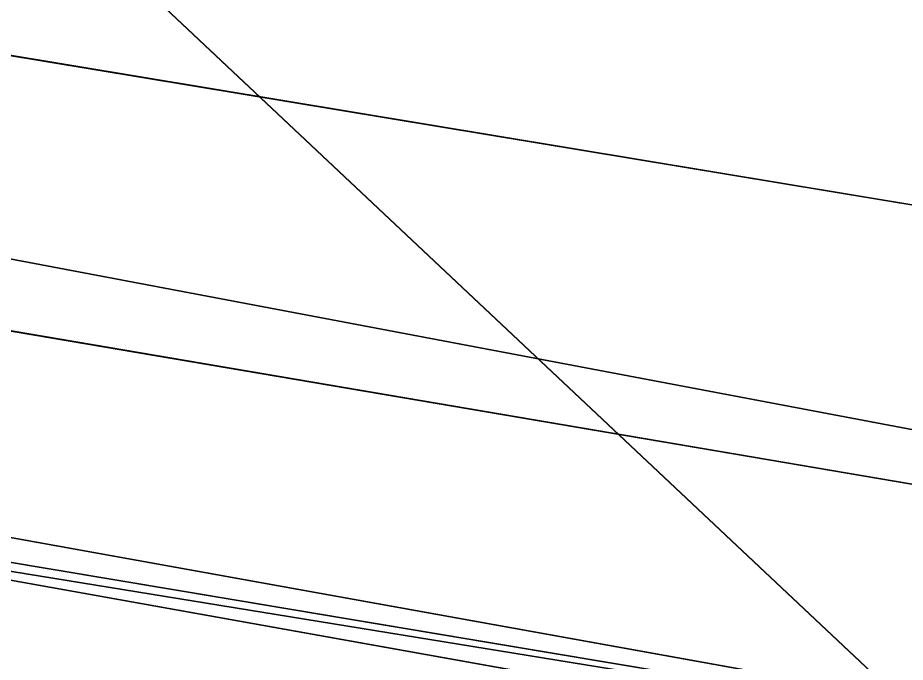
# Model space of a CAD drawing. Header units: metres. Extents: x 503497 to 504361, y 6966567 to 6966857.
# Drawn here: x 504139.9117 to 504140.1115, y 6966730.982 to 6966731.1273 of the extents above; entities that cross this region are included whole.
import ezdxf

# ---------------------------------------------------------------- set-up
doc = ezdxf.new("R2010")
doc.units = ezdxf.units.M

msp = doc.modelspace()

# ---------------------------------------------------------------- linework, layer by layer
at = {"layer": 'SHADOW_APPROVED_20260114T072400'}
for points in [[(504146.7781, 6966729.7721), (504138.446, 6966731.0718), (504059.7062, 6966745.9855), (504068.0383, 6966744.6858), (504146.7781, 6966729.7721)], [(504146.9294, 6966730.7425), (504146.7781, 6966729.7721), (504068.0383, 6966744.6858), (504068.1896, 6966745.6562), (504146.9294, 6966730.7425)]]:
    msp.add_lwpolyline(points, close=True, dxfattribs=at)
at = {"layer": 'SHADOW_APPROVED_20260122T071500'}
for points in [[(504146.7781, 6966729.7721), (504138.446, 6966731.0718), (504048.161, 6966747.2205), (504056.4931, 6966745.9208), (504146.7781, 6966729.7721)], [(504146.9294, 6966730.7425), (504146.7781, 6966729.7721), (504056.4931, 6966745.9208), (504056.6444, 6966746.8912), (504146.9294, 6966730.7425)]]:
    msp.add_lwpolyline(points, close=True, dxfattribs=at)
at = {"layer": 'SHADOW_APPROVED_20260126T071100'}
for points in [[(504158.5991, 6966727.8767), (504158.3042, 6966725.9861), (504061.613, 6966742.4384), (504061.9079, 6966744.329), (504158.5991, 6966727.8767)], [(504173.0714, 6966725.6192), (504158.5991, 6966727.8767), (504061.9079, 6966744.329), (504076.3802, 6966742.0715), (504173.0714, 6966725.6192)]]:
    msp.add_lwpolyline(points, close=True, dxfattribs=at)
at = {"layer": 'SHADOW_APPROVED_20260621T150000'}
for points in [[(504129.6052, 6966740.8657), (504131.954, 6966755.9236), (504212.0845, 6966680.4703), (504209.7357, 6966665.4124), (504129.6052, 6966740.8657)], [(504127.901, 6966729.9403), (504129.6052, 6966740.8657), (504209.7357, 6966665.4124), (504208.0315, 6966654.487), (504127.901, 6966729.9403)], [(504129.6052, 6966740.8657), (504129.6052, 6966740.8657), (504209.7357, 6966665.4124), (504209.7357, 6966665.4124), (504129.6052, 6966740.8657)]]:
    msp.add_lwpolyline(points, close=True, dxfattribs=at)
at = {"layer": 'SHADOW_APPROVED_20261112T063500'}
for points in [[(504174.8017, 6966736.7119), (504173.0714, 6966725.6192), (504065.6058, 6966743.0648), (504067.3361, 6966754.1575), (504174.8017, 6966736.7119)], [(504173.0714, 6966725.6192), (504158.5991, 6966727.8767), (504051.1335, 6966745.3223), (504065.6058, 6966743.0648), (504173.0714, 6966725.6192)]]:
    msp.add_lwpolyline(points, close=True, dxfattribs=at)
at = {"layer": 'SHADOW_APPROVED_20261113T063500'}
for points in [[(504158.5991, 6966727.8767), (504158.3042, 6966725.9861), (504051.3506, 6966743.886), (504051.6455, 6966745.7766), (504158.5991, 6966727.8767)], [(504173.0714, 6966725.6192), (504158.5991, 6966727.8767), (504051.6455, 6966745.7766), (504066.1178, 6966743.5191), (504173.0714, 6966725.6192)]]:
    msp.add_lwpolyline(points, close=True, dxfattribs=at)
at = {"layer": 'SHADOW_APPROVED_20261122T065200'}
for points in [[(504146.7781, 6966729.7721), (504138.446, 6966731.0718), (504050.788, 6966746.8735), (504059.1201, 6966745.5738), (504146.7781, 6966729.7721)], [(504146.9294, 6966730.7425), (504146.7781, 6966729.7721), (504059.1201, 6966745.5738), (504059.2714, 6966746.5442), (504146.9294, 6966730.7425)]]:
    msp.add_lwpolyline(points, close=True, dxfattribs=at)
at = {"layer": 'SHADOW_APPROVED_20261123T070300'}
for points in [[(504174.8017, 6966736.7119), (504173.0714, 6966725.6192), (504093.9067, 6966738.7481), (504095.637, 6966749.8408), (504174.8017, 6966736.7119)], [(504173.0714, 6966725.6192), (504158.5991, 6966727.8767), (504079.4344, 6966741.0056), (504093.9067, 6966738.7481), (504173.0714, 6966725.6192)]]:
    msp.add_lwpolyline(points, close=True, dxfattribs=at)
at = {"layer": 'SHADOW_COMPARATOR_RL48_20260114T072400'}
for points in [[(504146.7781, 6966729.7721), (504138.446, 6966731.0718), (504093.5454, 6966739.5762), (504101.8775, 6966738.2765), (504146.7781, 6966729.7721)], [(504146.9294, 6966730.7425), (504146.7781, 6966729.7721), (504101.8775, 6966738.2765), (504102.0288, 6966739.2469), (504146.9294, 6966730.7425)]]:
    msp.add_lwpolyline(points, close=True, dxfattribs=at)
at = {"layer": 'SHADOW_COMPARATOR_RL48_20260122T071500'}
for points in [[(504146.7781, 6966729.7721), (504138.446, 6966731.0718), (504086.9619, 6966740.2804), (504095.294, 6966738.9807), (504146.7781, 6966729.7721)], [(504146.9294, 6966730.7425), (504146.7781, 6966729.7721), (504095.294, 6966738.9807), (504095.4453, 6966739.9511), (504146.9294, 6966730.7425)]]:
    msp.add_lwpolyline(points, close=True, dxfattribs=at)
at = {"layer": 'SHADOW_COMPARATOR_RL48_20260126T071100'}
for points in [[(504158.5991, 6966727.8767), (504158.3042, 6966725.9861), (504103.167, 6966735.3679), (504103.4619, 6966737.2585), (504158.5991, 6966727.8767)], [(504173.0714, 6966725.6192), (504158.5991, 6966727.8767), (504103.4619, 6966737.2585), (504117.9342, 6966735.001), (504173.0714, 6966725.6192)]]:
    msp.add_lwpolyline(points, close=True, dxfattribs=at)
at = {"layer": 'SHADOW_COMPARATOR_RL48_20260621T150000'}
for points in [[(504129.6052, 6966740.8657), (504131.954, 6966755.9236), (504177.6476, 6966712.8971), (504175.2988, 6966697.8392), (504129.6052, 6966740.8657)], [(504127.901, 6966729.9403), (504129.6052, 6966740.8657), (504175.2988, 6966697.8392), (504173.5946, 6966686.9138), (504127.901, 6966729.9403)], [(504129.6052, 6966740.8657), (504129.6052, 6966740.8657), (504175.2988, 6966697.8392), (504175.2988, 6966697.8392), (504129.6052, 6966740.8657)]]:
    msp.add_lwpolyline(points, close=True, dxfattribs=at)
at = {"layer": 'SHADOW_COMPARATOR_RL48_20261112T063500'}
for points in [[(504174.8017, 6966736.7119), (504173.0714, 6966725.6192), (504111.7902, 6966735.5674), (504113.5205, 6966746.6601), (504174.8017, 6966736.7119)], [(504173.0714, 6966725.6192), (504158.5991, 6966727.8767), (504097.3179, 6966737.8249), (504111.7902, 6966735.5674), (504173.0714, 6966725.6192)]]:
    msp.add_lwpolyline(points, close=True, dxfattribs=at)
at = {"layer": 'SHADOW_COMPARATOR_RL48_20261113T063500'}
for points in [[(504158.5991, 6966727.8767), (504158.3042, 6966725.9861), (504097.315, 6966736.1934), (504097.6099, 6966738.084), (504158.5991, 6966727.8767)], [(504173.0714, 6966725.6192), (504158.5991, 6966727.8767), (504097.6099, 6966738.084), (504112.0822, 6966735.8265), (504173.0714, 6966725.6192)]]:
    msp.add_lwpolyline(points, close=True, dxfattribs=at)
at = {"layer": 'SHADOW_COMPARATOR_RL48_20261122T065200'}
for points in [[(504146.7781, 6966729.7721), (504138.446, 6966731.0718), (504088.4599, 6966740.0825), (504096.792, 6966738.7828), (504146.7781, 6966729.7721)], [(504146.9294, 6966730.7425), (504146.7781, 6966729.7721), (504096.792, 6966738.7828), (504096.9433, 6966739.7532), (504146.9294, 6966730.7425)]]:
    msp.add_lwpolyline(points, close=True, dxfattribs=at)
at = {"layer": 'SHADOW_COMPARATOR_RL48_20261123T070300'}
for points in [[(504174.8017, 6966736.7119), (504173.0714, 6966725.6192), (504127.9285, 6966733.1058), (504129.6588, 6966744.1985), (504174.8017, 6966736.7119)], [(504173.0714, 6966725.6192), (504158.5991, 6966727.8767), (504113.4562, 6966735.3633), (504127.9285, 6966733.1058), (504173.0714, 6966725.6192)]]:
    msp.add_lwpolyline(points, close=True, dxfattribs=at)

doc.saveas('drawing.dxf')
